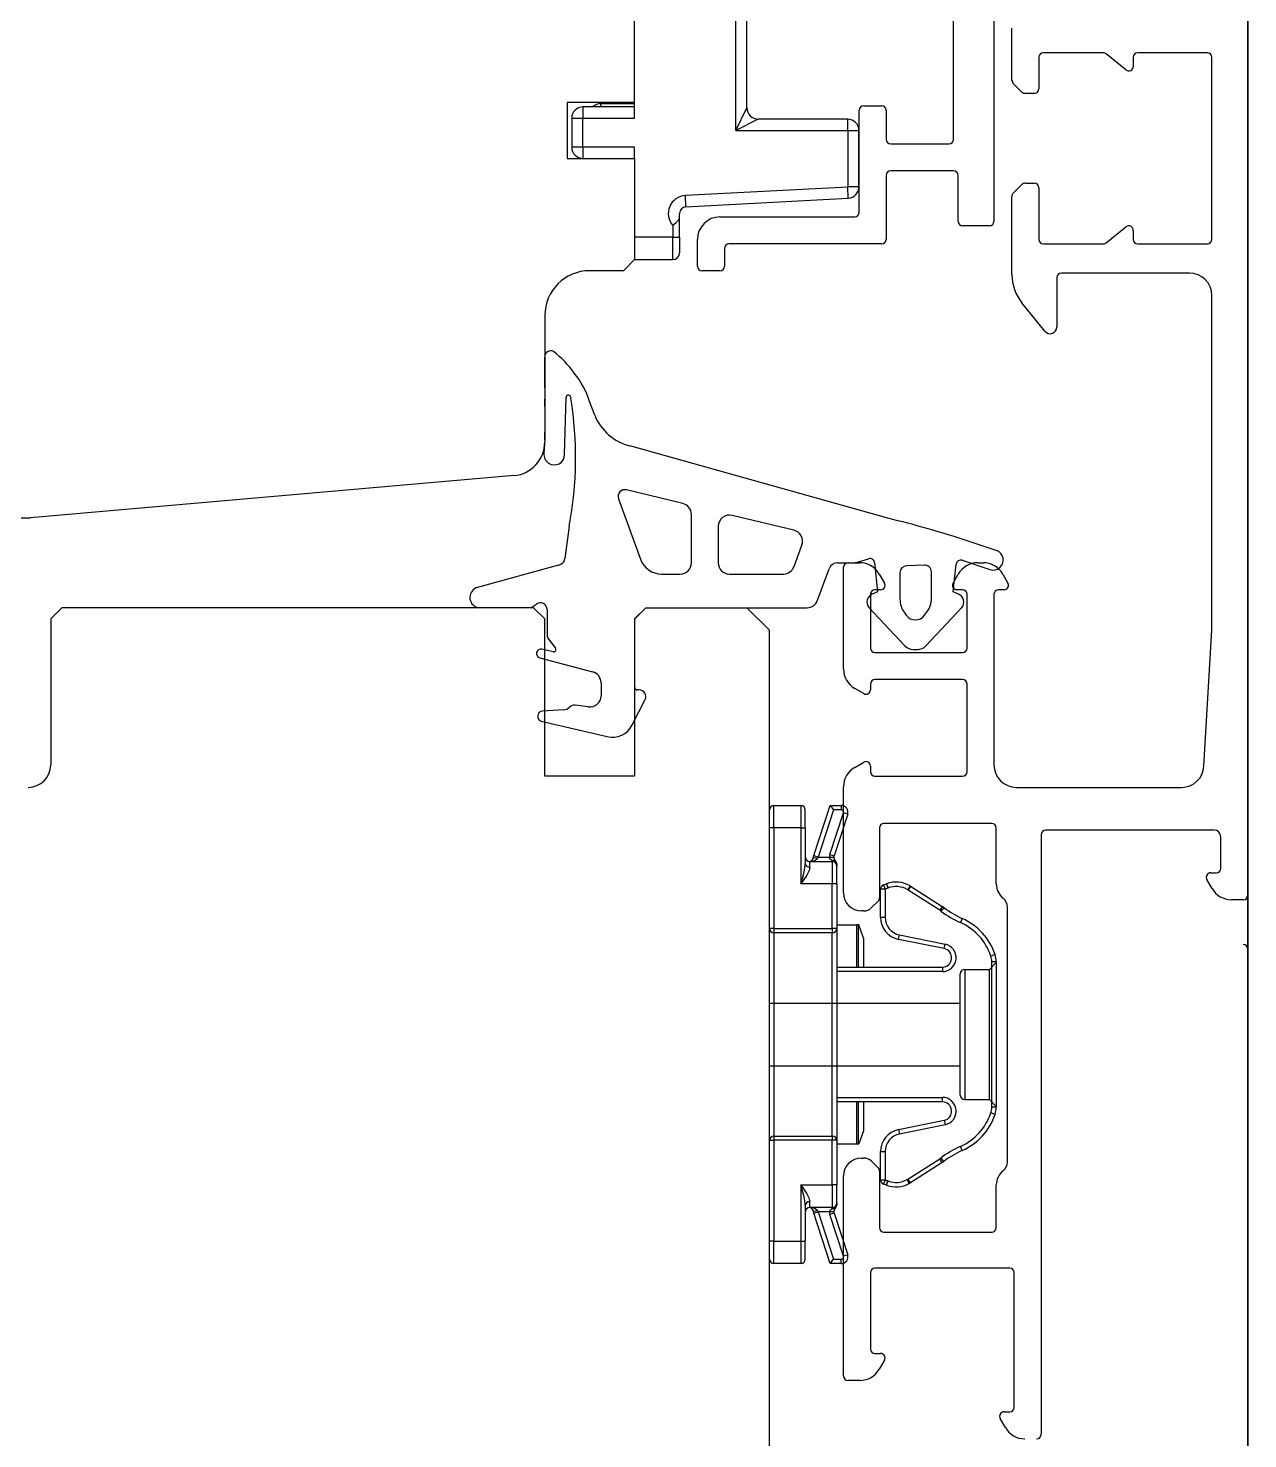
# Model space of a CAD drawing. Header units: centimetres. Extents: x 0.3 to 84.3, y 0.3 to 59.7.
# Drawn here: x 62.6114 to 62.72, y 11.9926 to 12.1182 of the extents above; entities that cross this region are included whole.
import ezdxf

# ---------------------------------------------------------------- set-up
doc = ezdxf.new("R2010")
doc.units = ezdxf.units.CM
for name, pattern in [('AUSGEZOGEN', [0]), ('PHANTOM', [63.50000000000001, 31.75, -6.35, 6.35, -6.35, 6.35, -6.35]), ('VERDECKT', [9.524999999999999, 6.35, -3.175])]:
    doc.linetypes.add(name, pattern=pattern)
for name, color, linetype, lineweight in [('Bodenplatte', 7, 'AUSGEZOGEN', 35), ('Decke', 7, 'AUSGEZOGEN', 35), ('Fenster', 7, 'AUSGEZOGEN', 35)]:
    doc.layers.add(name, color=color, linetype=linetype, lineweight=lineweight)

msp = doc.modelspace()

# ---------------------------------------------------------------- linework, layer by layer
at = {"layer": 'Bodenplatte', "color": 92, "linetype": 'VERDECKT', "lineweight": 35, "true_color": 0x00c600}
msp.add_line((62.71999860480428, 15.81799974524974), (62.71999860480428, 11.04399985195696), dxfattribs=at)
at = {"layer": 'Decke', "color": 96, "linetype": 'PHANTOM', "lineweight": 35, "true_color": 0x006e00}
msp.add_line((62.71999860480428, 15.81799974524974), (62.71999860480428, 11.56399984033406), dxfattribs=at)
at = {"layer": 'Fenster', "color": 7, "linetype": 'AUSGEZOGEN', "lineweight": 25}
for p, q in [((62.71999818231099, 12.11719199943059), (62.71999860480428, 15.57839975060479)), ((62.697398605443, 12.15822411956329), (62.697398605443, 12.10099898308459)), ((62.69379860552709, 12.10829898291395), (62.69379860552709, 12.13919898219188)), ((62.66539860619078, 12.11019898263799), (62.66539860619078, 12.12459898230145)), ((62.67439860598047, 12.10909898266378), (62.67439860598047, 12.12459898230145)), ((62.67539860595714, 12.11109898261694), (62.67539860595714, 12.12459898230145)), ((62.69899860529503, 12.11356466820585), (62.69899860529503, 12.11819898267254)), ((62.71999860480428, 12.11819898267254), (62.71999860480428, 12.04099898447676)), ((62.70139860523896, 12.11559898273332), (62.70139860523896, 12.11279898279877)), ((62.70713947479643, 12.11599898272398), (62.70179860522958, 12.11599898272398)), ((62.70914687690146, 12.11448812437466), (62.70739120294692, 12.11590984111067)), ((62.70979860504267, 12.11559898273332), (62.70979860504267, 12.11479898275202)), ((62.71639860488839, 12.11599898272398), (62.71019860503328, 12.11599898272398)), ((62.71679860487906, 12.09939898311191), (62.71679860487906, 12.11559898273332)), ((62.69988144798681, 12.11251614009298), (62.69911576257986, 12.11328182550001)), ((62.70099860524829, 12.1123989828081), (62.70016429069282, 12.1123989828081)), ((62.66539860619078, 12.11159898282681), (62.659398606331, 12.11159898282681)), ((62.659398606331, 12.11159898282681), (62.659398606331, 12.10659898294216)), ((62.66539860619078, 12.11119898261464), (62.66079860629834, 12.11119898261464)), ((62.66079860629834, 12.11119898261464), (62.66079860629834, 12.11019898263799)), ((62.66239860626092, 12.11119898261464), (62.66239860626092, 12.11149898260765)), ((62.66239860626092, 12.11149898260765), (62.66539860619086, 12.11149898260765)), ((62.67439860598047, 12.10909898266378), (62.67539860595714, 12.11109898261694)), ((62.68539860572344, 12.10179898306588), (62.68539860572344, 12.11089898285327)), ((62.68579860571403, 12.1112989828439), (62.6873986056767, 12.1112989828439)), ((62.68779860566733, 12.11089898285327), (62.68779860566733, 12.10829898291395)), ((62.65979860632167, 12.11019898263799), (62.65979860632167, 12.1075989826988)), ((62.65979860632167, 12.11019898263799), (62.66079860629834, 12.11019898263799)), ((62.66079860629834, 12.11019898263799), (62.66539860619078, 12.11019898263799)), ((62.66079860629834, 12.1075989826988), (62.66079860629834, 12.11019898263799)), ((62.67639860593371, 12.11009898264038), (62.67439860598047, 12.10909898266378)), ((62.67439860598047, 12.10909898266378), (62.68437242909059, 12.10909898266378)), ((62.68437242909059, 12.11009898264038), (62.67639860593371, 12.11009898264038)), ((62.68437242909059, 12.10909898266378), (62.68437242909059, 12.11009898264038)), ((62.68437242909059, 12.10909898266378), (62.68537242906719, 12.10909898266378)), ((62.68437242909059, 12.10909898266378), (62.68437242909059, 12.10406891045973)), ((62.68537242906719, 12.10406891045973), (62.68537242906719, 12.10909898266378)), ((62.68819860565799, 12.10789898292333), (62.69339860553647, 12.10789898292333)), ((62.659398606331, 12.10659898294216), (62.66539860619078, 12.1065989827222)), ((62.66079860629834, 12.1075989826988), (62.65979860632167, 12.1075989826988)), ((62.66539860619078, 12.1075989826988), (62.66079860629834, 12.1075989826988)), ((62.66079860629834, 12.1075989826988), (62.66079860629834, 12.1065989827222)), ((62.66539860619078, 12.1065989827222), (62.66539860619078, 12.1075989826988)), ((62.66539860619078, 12.1065989827222), (62.66539860619078, 12.09760596395232)), ((62.69379860552709, 12.10549898297941), (62.68819860565799, 12.10549898297941)), ((62.68779860566733, 12.10509898298879), (62.68779860566733, 12.09939898312196)), ((62.69419860551782, 12.10099898308459), (62.69419860551772, 12.10509898298879)), ((62.69911576257986, 12.10351614030315), (62.69988144798681, 12.10428182571023)), ((62.70016429069282, 12.10439898299505), (62.70099860524829, 12.10439898299505)), ((62.68437304860024, 12.10405708951076), (62.66991486855527, 12.10329936840222)), ((62.66996720451031, 12.10230073889075), (62.66991486855527, 12.10329936840222)), ((62.66996720451031, 12.10230073889075), (62.6844247650456, 12.10307028094831)), ((62.68537242906719, 12.10406891045973), (62.68437242909059, 12.10406891045973)), ((62.6844247650456, 12.10307028094831), (62.68437242909059, 12.10406891045973)), ((62.69899860529503, 12.09626069837023), (62.69899860529503, 12.10323329759735)), ((62.70139860523896, 12.10399898300443), (62.70139860523896, 12.09939898311191)), ((62.66939860609735, 12.10137422106991), (62.66939860609735, 12.10170156118389)), ((62.66879860611138, 12.10064326068419), (62.66879860611138, 12.09959898288576)), ((62.66880523200645, 12.1006486801753), (62.66907083465046, 12.10087204370066)), ((62.66907083465046, 12.10087204370066), (62.6692931487347, 12.10110000438972)), ((62.6692931487347, 12.10110000438972), (62.66937394498567, 12.10123690443393)), ((62.66937394498567, 12.10123690443393), (62.66939860609735, 12.10137422106991)), ((62.66939860609735, 12.09959898288576), (62.66939860609735, 12.10137422106991)), ((62.67299860601319, 12.10139898307525), (62.68499860573274, 12.10139898307525)), ((62.69699860545231, 12.10059898309392), (62.69459860550841, 12.10059898309392)), ((62.70739120294692, 12.09908812473459), (62.70914687690146, 12.10050984147056)), ((62.66879860611138, 12.09959898288576), (62.66539860619078, 12.09959898288576)), ((62.66879860611138, 12.09959898288576), (62.66939860609735, 12.09959898288576)), ((62.66879860611138, 12.09759898293246), (62.66879860611138, 12.09959898288576)), ((62.66939860609735, 12.09959898288576), (62.66939860609735, 12.09819898291844)), ((62.67099860605992, 12.09699898317809), (62.67099860605992, 12.09939898312196)), ((62.70979860504267, 12.10019898309324), (62.70979860504267, 12.09939898311191)), ((62.67339860600386, 12.09859898314072), (62.67339860600386, 12.09699898317809)), ((62.6873986056767, 12.09899898313133), (62.67379860599448, 12.09899898313133)), ((62.70179860522958, 12.09899898312124), (62.70713947479643, 12.09899898312124)), ((62.71019860503328, 12.09899898312124), (62.71639860488839, 12.09899898312124)), ((62.66439860621418, 12.09660596397566), (62.66139860628425, 12.09660596397566)), ((62.66539860619078, 12.09760596395232), (62.66439860621418, 12.09660596397566)), ((62.66539860619078, 12.09759898293246), (62.66879860611138, 12.09759898293246)), ((62.67299860601319, 12.09659898318738), (62.67139860605063, 12.09659898318738)), ((62.70299860520155, 12.09599898319139), (62.70299860520155, 12.09159898329422)), ((62.7147986049258, 12.09639898318201), (62.70339860519222, 12.09639898318201)), ((62.71679860487906, 12.06459898392523), (62.71679860487906, 12.09439898322876)), ((62.70193231764964, 12.09122139106839), (62.69989002142837, 12.09374341686485)), ((62.65739860637774, 12.09260596406916), (62.65739860637774, 12.08135495784514)), ((62.65916495576961, 12.08023335682165), (62.65929597370803, 12.08535647750255)), ((62.65968239905101, 12.0853905092059), (62.65972046201488, 12.08525551064468)), ((62.66184027249267, 12.08374450095494), (62.6613755940106, 12.08496670601944)), ((62.65739860633156, 12.0815751444306), (62.65732788551387, 12.08033279666247)), ((62.68793592234471, 12.07456912453022), (62.6649858736351, 12.08101142740321)), ((62.65466007366999, 12.0783663738207), (62.61159860744814, 12.07459898369148)), ((62.66968228775568, 12.07588538057258), (62.66467501248462, 12.07709299609838)), ((62.66397022311233, 12.07630534338382), (62.66592210748952, 12.0709177428354)), ((62.58759860800896, 12.07459898369148), (62.61159860744814, 12.07459898369148)), ((62.67044783747445, 12.07059901386002), (62.67044783747445, 12.07491325247929)), ((62.67958838781416, 12.07349630476129), (62.67408228765284, 12.07482422297658)), ((62.659569979828, 12.07386756366327), (62.65916878342883, 12.07096825590452)), ((62.67284783741832, 12.07385209488325), (62.67284783741832, 12.07059901386002)), ((62.67959292819686, 12.07025699372476), (62.68029363015508, 12.07218215653266)), ((62.69760590639814, 12.07169571933869), (62.69508468227322, 12.07252920596689)), ((62.65860650387706, 12.07038151849388), (62.65128440167793, 12.06836172004601)), ((62.68347025956306, 12.07059941762132), (62.68474620257626, 12.07059941761513)), ((62.68399860564563, 12.06114650486725), (62.68399860564563, 12.07019898379436)), ((62.68439860563625, 12.07059898378493), (62.68545108475026, 12.07059898378493)), ((62.68532055566845, 12.07068366227363), (62.68623380771261, 12.07095745983443)), ((62.68674509798208, 12.07062770774819), (62.68703605147601, 12.06802244341703)), ((62.69117846306617, 12.07039091953362), (62.68962309623389, 12.07032717232269)), ((62.69376550787137, 12.06802244341703), (62.69404049474837, 12.07048510477857)), ((62.6945648000162, 12.07082009392279), (62.69703995448255, 12.06999297764742)), ((62.69594612622779, 12.07059898378493), (62.69645108449314, 12.07059898378493)), ((62.66780250488136, 12.06959899574399), (62.66944783749778, 12.06959901388341)), ((62.67384783739497, 12.06959901388341), (62.67865323559811, 12.06959901388341)), ((62.68169353981602, 12.06725696371973), (62.68271850548398, 12.07007303374826)), ((62.68718313551736, 12.06959898380833), (62.68764501572196, 12.06879898382699)), ((62.68902309624472, 12.06972717233989), (62.68902308575942, 12.06735836283929)), ((62.69182755249081, 12.06742412242252), (62.69182756295983, 12.06979293192308)), ((62.69375219525617, 12.06879898382699), (62.69421407546064, 12.06959898380833)), ((62.69818313526027, 12.06959898380833), (62.69864501546489, 12.06879898382699)), ((62.68639860558948, 12.06779898385039), (62.68639860558948, 12.0629989839626)), ((62.68703605147601, 12.06802244341703), (62.68655466715279, 12.06781319399006)), ((62.68729860556845, 12.06819898384101), (62.68679860558016, 12.06819898384101)), ((62.69424689219301, 12.06781319398638), (62.69376550787137, 12.06802244341703)), ((62.69459860539789, 12.06819898384101), (62.69409860540955, 12.06819898384101)), ((62.69499860538852, 12.0629989839626), (62.69499860538852, 12.06779898385039)), ((62.69739860533245, 12.06779898385039), (62.69739860533245, 12.05259898420564)), ((62.69829860531144, 12.06819898384101), (62.69779860532307, 12.06819898384101)), ((62.6143986073827, 12.06659898387843), (62.61339860740605, 12.06559898390183)), ((62.65639860640112, 12.06659898387843), (62.6143986073827, 12.06659898387843)), ((62.65615925282387, 12.06659898387843), (62.65667532915419, 12.0669384015555)), ((62.65739860637774, 12.06559898390183), (62.65639860640112, 12.06659898387843)), ((62.65760502701662, 12.06643710394583), (62.65760502701662, 12.0641673993267)), ((62.66639860616741, 12.06659898387843), (62.66539860619078, 12.06559898390183)), ((62.66540502683428, 12.06559941104588), (62.66640459966689, 12.06659898387843)), ((62.66640459966689, 12.06659898387843), (62.68075384721718, 12.06659898387843)), ((62.6773986059104, 12.06459898392523), (62.67539860595714, 12.06659898387843)), ((62.68625321134862, 12.0666279958627), (62.68947090349515, 12.06319237896491)), ((62.69133065580846, 12.06319237896165), (62.69454834798809, 12.06662799585679)), ((62.61339860740605, 12.06559898390183), (62.61339860740605, 12.05259898420564)), ((62.65739860637774, 12.05159898422894), (62.65739860637774, 12.06559898390183)), ((62.66539860619078, 12.06559898390183), (62.66539860619078, 12.05159898422894)), ((62.66540502683428, 12.05948505115857), (62.66540502683428, 12.06559941104588)), ((62.68939527367272, 12.06619636980986), (62.6895879422477, 12.06592646434629)), ((62.6912157543384, 12.06592646434201), (62.69145536457128, 12.06626212939505)), ((62.6773986059104, 11.90259898748709), (62.6773986059104, 12.06459898392523)), ((62.71609860489539, 12.0524836208474), (62.71679860487906, 12.06459898392523)), ((62.65814390067686, 12.06267519733351), (62.65714951577888, 12.06290486535136)), ((62.65772810259466, 12.06380333464513), (62.65834788358285, 12.06299142210383)), ((62.69020077965794, 12.06287595834738), (62.69060077965025, 12.06287595834738)), ((62.65695759422896, 12.06212832423644), (62.66165979028588, 12.06088949999662)), ((62.68679860558016, 12.06259898397193), (62.69459860539789, 12.06259898397193)), ((62.69459860539789, 12.06019898402797), (62.68679860558016, 12.06019898402797)), ((62.6624050269044, 12.05992249659194), (62.6624050269044, 12.05876058862432)), ((62.66580502682496, 12.05928505116326), (62.66560502682966, 12.05928505116326)), ((62.68579860560351, 12.05895257389562), (62.68499860562222, 12.05941445410017)), ((62.68639860558948, 12.05979898403735), (62.68639860558948, 12.05929898404907)), ((62.69499860538852, 12.0519989842197), (62.69499860538852, 12.05979898403735)), ((62.66127505346273, 12.05776907117534), (62.66010909295323, 12.05792191157948)), ((62.66518569771939, 12.05615617451249), (62.66633922807646, 12.05841186807739)), ((62.65680376954016, 12.05708442033702), (62.65678049173397, 12.0569857543097)), ((62.65707795521364, 12.05650459377171), (62.6629457842354, 12.05512022480129)), ((62.65907686812954, 12.05750611222257), (62.65716916762017, 12.0573918563136)), ((62.68499860562222, 12.05238351415683), (62.68579860560351, 12.05284539436148)), ((62.66539860619078, 12.05159898422894), (62.65739860637774, 12.05159898422894)), ((62.68639860558948, 12.05249898420794), (62.68639860558948, 12.0519989842197)), ((62.68679860558016, 12.05159898422894), (62.69459860539789, 12.05159898422894)), ((62.68399860564563, 12.04119898447203), (62.68399860564563, 12.0506514633898)), ((62.69939860528571, 12.05059898425234), (62.71410193489046, 12.05059898425234)), ((62.67779860590102, 12.04699894515876), (62.67779860590102, 12.04899894511196)), ((62.67779860590102, 12.04899894511196), (62.68019860584494, 12.04899894511196)), ((62.68019860584494, 12.04899894511196), (62.68019860584494, 12.04699894515876)), ((62.6813689215491, 12.04452265247992), (62.68282466430375, 12.04899894511196)), ((62.68282466430375, 12.04899894511196), (62.6837986057608, 12.04899894511196)), ((62.68282466430375, 12.04899894511196), (62.68311520061388, 12.04859894512133)), ((62.6837986057608, 12.04899894511196), (62.6837986057608, 12.04859894512133)), ((62.68059860583554, 12.04699894515876), (62.68059860583554, 12.04859894512133)), ((62.68311520061388, 12.04859894512133), (62.6817493114888, 12.04439894521943)), ((62.68278003306456, 12.04462022752355), (62.68398880073065, 12.04833709149571)), ((62.6837986057608, 12.04859894512133), (62.68311520061388, 12.04859894512133)), ((62.68436919067035, 12.04821338423522), (62.68316042300424, 12.04449652026301)), ((62.68436919067035, 12.04821338423522), (62.68398880073065, 12.04833709149571)), ((62.67779860590102, 12.04699894515876), (62.67739860591033, 12.04699894515876)), ((62.67779860590102, 12.04699894515876), (62.67779860590102, 12.03802233490046)), ((62.68019860584494, 12.04699894515876), (62.67779860590102, 12.04699894515876)), ((62.68019860584494, 12.04699894515876), (62.68019860584494, 12.04199894527556)), ((62.68019860584494, 12.04699894515876), (62.68059860583554, 12.04699894515876)), ((62.68059860583554, 12.04699894515876), (62.68059860583554, 12.04378779961576)), ((62.68719860557077, 12.04699898433651), (62.68719860557077, 12.04076466990723)), ((62.69719860533715, 12.04739898432717), (62.68759860556145, 12.04739898432717)), ((62.69759860532775, 12.04199898445336), (62.69759860532775, 12.04699898433651)), ((62.70159860523426, 12.04639898435053), (62.70159860523426, 11.99299898559853)), ((62.71699860487436, 12.0467989843412), (62.70199860522493, 12.0467989843412)), ((62.71759860486033, 12.04339898442067), (62.71759860486033, 12.04619898435521)), ((62.68056425611297, 12.04343313399436), (62.68059860583554, 12.04378779961576)), ((62.68099860582623, 12.0434896572257), (62.68099860582623, 12.04399894522881)), ((62.68099860582623, 12.04399894522881), (62.68299860577951, 12.04399894522881)), ((62.68128845945117, 12.04427523795894), (62.6813689215491, 12.04452265247992)), ((62.6813689215491, 12.04452265247992), (62.6817493114888, 12.04439894521943)), ((62.6817493114888, 12.04439894521943), (62.68166884939084, 12.04427523795894)), ((62.6817493114888, 12.04439894521943), (62.68274123988457, 12.04439894521943)), ((62.68274123988457, 12.04439894521943), (62.68314102641425, 12.04438587911105)), ((62.68274496967891, 12.04434515605995), (62.68274123988457, 12.04439894521943)), ((62.68277935008879, 12.0442632268685), (62.68274496967891, 12.04434515605995)), ((62.68285257506285, 12.04418196210027), (62.68277935008879, 12.0442632268685)), ((62.68278003306456, 12.04462022752355), (62.68316042300424, 12.04449652026301)), ((62.68293656639928, 12.04412373121223), (62.68285257506285, 12.04418196210027)), ((62.68299860577951, 12.04409176545914), (62.68293656639928, 12.04412373121223)), ((62.68299860577951, 12.04399894522881), (62.68299860577951, 12.04409176545914)), ((62.68299860577951, 12.04399894522881), (62.68299860577951, 12.04199894527556)), ((62.68310656261889, 12.04410167865058), (62.68300064295345, 12.04409213937725)), ((62.683193515803, 12.04409332417486), (62.68310656261889, 12.04410167865058)), ((62.68314102641425, 12.04438587911105), (62.68314289131141, 12.04433208995156)), ((62.68314289131141, 12.04433208995156), (62.68316008151638, 12.04425016076007)), ((62.68316008151638, 12.04425016076007), (62.68319669400343, 12.04416889599179)), ((62.68328974288179, 12.04405888331126), (62.683193515803, 12.04409332417486)), ((62.68319669400343, 12.04416889599179), (62.68323868967161, 12.0441106651038)), ((62.68323868967161, 12.0441106651038), (62.68326970936156, 12.04407869935085)), ((62.68326970936172, 12.04407869935067), (62.68328974288179, 12.04405888331126)), ((62.68335832567477, 12.0439595187987), (62.68328974288179, 12.04405888331126)), ((62.68339359820007, 12.04384768070795), (62.68335832567477, 12.0439595187987)), ((62.68339859516036, 12.0437874990661), (62.68339359820007, 12.04384768070795)), ((62.68339860577015, 12.04378458569881), (62.68339860577015, 12.04359894523814)), ((62.68033413294538, 12.04247317011459), (62.68045843181943, 12.04293897425896)), ((62.68045843181943, 12.04293897425896), (62.68056425611297, 12.04343313399436)), ((62.68071825779391, 12.04278230276173), (62.68046966004582, 12.04239413264141)), ((62.68092990638098, 12.04319410254125), (62.68071825779391, 12.04278230276173)), ((62.68099860582623, 12.0434896572257), (62.68092990638098, 12.04319410254125)), ((62.68339860577015, 12.04199894527556), (62.68339860577015, 12.04359894523814)), ((62.71669860488136, 12.04299898443001), (62.71719860486974, 12.04299898443001)), ((62.68019860584494, 12.04199894527556), (62.68033413294538, 12.04247317011459)), ((62.68046966004582, 12.04239413264141), (62.68019860584494, 12.04199894527556)), ((62.68299860577951, 12.04199894527556), (62.68019860584494, 12.04199894527556)), ((62.68339860577015, 12.04199894527556), (62.68299860577951, 12.04199894527556)), ((62.68299860577951, 12.03802233490046), (62.68299860577951, 12.04199894527556)), ((62.68339860577015, 12.04199894527556), (62.68339860577015, 12.03802233490046)), ((62.68729861152399, 12.03903094824991), (62.68729861152399, 12.04154172244308)), ((62.68769861151459, 12.04154172244308), (62.68729861152399, 12.04154172244308)), ((62.68755911120248, 12.04191660863307), (62.68781930715253, 12.04201343112805)), ((62.68755911120248, 12.04191660863307), (62.68769861151459, 12.04154172244308)), ((62.68795880746467, 12.04163854493805), (62.68769861151459, 12.04154172244308)), ((62.68769861151459, 12.04154172244308), (62.68769861151459, 12.03903094824991)), ((62.68781930715253, 12.04201343112805), (62.68795880746467, 12.04163854493805)), ((62.68782944463727, 12.04201723469801), (62.68797097244635, 12.04164310922206)), ((62.68992315258504, 12.04182458252135), (62.68971572906955, 12.04148256574149)), ((62.68996063419884, 12.04180128147419), (62.68974571436052, 12.0414639249037)), ((62.69257121950073, 12.03966387960714), (62.68974571436052, 12.0414639249037)), ((62.68996063419884, 12.04180128147419), (62.69278613933901, 12.04000123617757)), ((62.71681407493249, 12.04159898446274), (62.71635219472801, 12.04239898444403)), ((62.68708144828603, 12.0404818272013), (62.68649149880614, 12.03989187772145)), ((62.71959860481361, 12.04059898448604), (62.71854612569965, 12.04059898448604)), ((62.68578439204145, 12.0395989845094), (62.68559860560819, 12.0395989845094)), ((62.68729861152399, 12.03903094824991), (62.68769861151459, 12.03903094824991)), ((62.69278613933901, 12.04000123617757), (62.69257121950073, 12.03966387960714)), ((62.69292059116309, 12.03990762483359), (62.69267878095998, 12.03958899053196)), ((62.69457530116114, 12.03892815742543), (62.69441228667216, 12.03856288181864)), ((62.6985986053044, 12.01724837518496), (62.6985986053044, 12.03994959434804)), ((62.67779860590102, 12.03802233490046), (62.67739860591033, 12.03802233490046)), ((62.67779860590102, 12.03802233490046), (62.67779860590102, 12.03765989740155)), ((62.67779860590102, 12.03802233490046), (62.68299860577951, 12.03802233490046)), ((62.68299860577951, 12.03765989740155), (62.67779860590102, 12.03765989740155)), ((62.67779860590102, 12.03765989740155), (62.67779860590102, 12.0195380224568)), ((62.68339860577015, 12.03802233490046), (62.68299860577951, 12.03802233490046)), ((62.68299860577951, 12.03802233490046), (62.68299860577951, 12.03765989740155)), ((62.68299860577951, 12.0195380224568), (62.68299860577951, 12.03765989740155)), ((62.68339860577015, 12.03834894536085), (62.68514900589366, 12.03834894536085)), ((62.68339860577015, 12.03802233490046), (62.68339860577015, 12.01917558495789)), ((62.68514900589366, 12.03834894536085), (62.68514900589366, 12.03459894544845)), ((62.68523861731875, 12.03834894536085), (62.68518566379128, 12.03834894536085)), ((62.68529192003172, 12.03834894536085), (62.68523861731875, 12.03834894536085)), ((62.68531973369623, 12.03834894536085), (62.68529192003172, 12.03834894536085)), ((62.68533694441339, 12.03459894544845), (62.68533694441339, 12.03834894536085)), ((62.68536184144314, 12.03834894536085), (62.68533694441339, 12.03834894536085)), ((62.68578654423849, 12.03718208402061), (62.68536184144314, 12.03834894536085)), ((62.68578654423849, 12.03718208402061), (62.68578654423849, 12.03459894544845)), ((62.68579860571403, 12.03459894544845), (62.68579860571403, 12.03711367999363)), ((62.68889987561771, 12.03707109888646), (62.68897962278962, 12.03746306875915)), ((62.69296427275836, 12.03624418794244), (62.68889987561771, 12.03707109888646)), ((62.68897962278962, 12.03746306875915), (62.69304401993027, 12.03663615781516)), ((62.69296427275836, 12.03624418794244), (62.69304401993027, 12.03663615781516)), ((62.69699860545231, 12.03439899279138), (62.69759860543829, 12.0349989927774)), ((62.69749507602896, 12.03571180722965), (62.69711578192014, 12.0355847797855)), ((62.69759860543829, 12.03507667000895), (62.69719860544764, 12.03507667000895)), ((62.69719860544764, 12.02212129952409), (62.69719860544764, 12.03507667000895)), ((62.69759860543829, 12.03507667000895), (62.69759860543829, 12.02212129952409)), ((62.68339860577015, 12.03459894544845), (62.69279860555048, 12.03459894544845)), ((62.69279860555048, 12.03419894545782), (62.68339860577015, 12.03419894545782)), ((62.69279860555048, 12.03459894544845), (62.69279860555048, 12.03419894545782)), ((62.69439860551307, 12.02319899305322), (62.69439860551307, 12.0339989928008)), ((62.69479860550373, 12.03439899279138), (62.69479860550373, 12.0227989930625)), ((62.69479860550373, 12.03439899279138), (62.69699860545231, 12.03439899279138)), ((62.69699860545231, 12.0227989930625), (62.69699860545231, 12.03439899279138)), ((62.6773986059104, 12.03139899286153), (62.69439860551307, 12.03139899286153)), ((62.6773986059104, 12.0257989929924), (62.69439860551307, 12.0257989929924)), ((62.68339860577015, 12.02299897440053), (62.69279860555048, 12.02299897440053)), ((62.69279860555048, 12.02259897440991), (62.68339860577015, 12.02259897440991)), ((62.68514900589366, 12.02259897440991), (62.68514900589366, 12.01884894581654)), ((62.68533694441339, 12.01884894581654), (62.68533694441339, 12.02259897440991)), ((62.68578654423849, 12.02259897440991), (62.68578654423849, 12.02001580715678)), ((62.68579860571403, 12.02008421118386), (62.68579860571403, 12.02259897440991)), ((62.69279860555048, 12.02259897440991), (62.69279860555048, 12.02299897440053)), ((62.69479860550373, 12.0227989930625), (62.69699860545231, 12.0227989930625)), ((62.69699860545231, 12.0227989930625), (62.69759860543829, 12.02219899307652)), ((62.69749508753422, 12.02148619665837), (62.6971157911244, 12.02161321723143)), ((62.69759860543829, 12.02212129952409), (62.69719860544764, 12.02212129952409)), ((62.68578654423849, 12.02001580715678), (62.68536184144314, 12.01884894581654)), ((62.68889987561771, 12.02012876502691), (62.69296408093216, 12.02095563694343)), ((62.68889987561771, 12.02012876502691), (62.68897962278962, 12.01973679515423)), ((62.69304382810407, 12.02056366707079), (62.68897962278962, 12.01973679515423)), ((62.69296408093216, 12.02095563694343), (62.69304382810407, 12.02056366707079)), ((62.67739860591033, 12.01917558495789), (62.67779860590102, 12.01917558495789)), ((62.67779860590102, 12.0195380224568), (62.67779860590102, 12.01917558495789)), ((62.67779860590102, 12.0195380224568), (62.68299860577951, 12.0195380224568)), ((62.68299860577951, 12.01917558495789), (62.67779860590102, 12.01917558495789)), ((62.67779860590102, 12.01917558495789), (62.67779860590102, 12.01019894601873)), ((62.68299860577951, 12.0195380224568), (62.68299860577951, 12.01917558495789)), ((62.68339860577015, 12.01917558495789), (62.68299860577951, 12.01917558495789)), ((62.68299860577951, 12.01519894590184), (62.68299860577951, 12.01917558495789)), ((62.68339860577015, 12.01917558495789), (62.68339860577015, 12.01519894590184)), ((62.68339860577015, 12.01884894581654), (62.68514900589366, 12.01884894581654)), ((62.68518566379128, 12.01884894581654), (62.68523861731875, 12.01884894581654)), ((62.68523861731875, 12.01884894581654), (62.68529192003172, 12.01884894581654)), ((62.68529192003172, 12.01884894581654), (62.68531973369623, 12.01884894581654)), ((62.68533694441339, 12.01884894581654), (62.68536184144314, 12.01884894581654)), ((62.68559860560819, 12.0175989850236), (62.68578439204145, 12.0175989850236)), ((62.68729861152399, 12.01565618109721), (62.68729861152399, 12.0181689156635)), ((62.68729861152399, 12.0181689156635), (62.68769861151459, 12.0181689156635)), ((62.68769861151459, 12.0181689156635), (62.68769861151459, 12.01565618109721)), ((62.68973446134083, 12.01572744699006), (62.69257633739433, 12.01753792170858)), ((62.69279125723265, 12.01720056513814), (62.69257633739433, 12.01753792170858)), ((62.6929247248464, 12.01729343004804), (62.69268311148533, 12.0176122136365)), ((62.6945752892556, 12.01826975711979), (62.69441227419978, 12.01863503247355)), ((62.68649149880614, 12.01730609181159), (62.68708144828597, 12.01671614233183)), ((62.68719860557077, 12.01643329962576), (62.68719860557077, 12.01139898516845)), ((62.69279125723265, 12.01720056513814), (62.68994938117918, 12.01539009041958)), ((62.68019860584494, 12.01519894590184), (62.68299860577951, 12.01519894590184)), ((62.68019860584494, 12.01519894590184), (62.68019860584494, 12.01019894601873)), ((62.68019860584494, 12.01519894590184), (62.68049184256384, 12.014770638631)), ((62.68034522420434, 12.01468497717683), (62.68019860584494, 12.01519894590184)), ((62.68339860577015, 12.01519894590184), (62.68299860577951, 12.01519894590184)), ((62.68299860577951, 12.01519894590184), (62.68299860577951, 12.01319894594863)), ((62.68339860577015, 12.01359894593925), (62.68339860577015, 12.01519894590184)), ((62.68399860564563, 11.99819898547699), (62.68399860564563, 12.01599898506097)), ((62.68729861152399, 12.01565618109721), (62.68769861151459, 12.01565618109721)), ((62.68769861151459, 12.01565618109721), (62.68755916647273, 12.01528127434504)), ((62.68781918943208, 12.01518455986275), (62.68755916647273, 12.01528127434504)), ((62.68769861151459, 12.01565618109721), (62.68795863447392, 12.01555946661497)), ((62.68781918943208, 12.01518455986275), (62.68795863447392, 12.01555946661497)), ((62.68782953116319, 12.01518068075675), (62.68797104455133, 12.01555481168775)), ((62.68985563446692, 12.01533390791733), (62.68965946397105, 12.01568250098822)), ((62.68994938117918, 12.01539009041958), (62.68973446134083, 12.01572744699006)), ((62.69759860532775, 12.01139898516845), (62.69759860532775, 12.01519898507968)), ((62.68045851486459, 12.01425858355833), (62.68034522420434, 12.01468497717683)), ((62.68055612519507, 12.01381215114939), (62.68045851486459, 12.01425858355833)), ((62.68049184256384, 12.014770638631), (62.6807184238843, 12.01441531061564)), ((62.68059860583554, 12.01341009156167), (62.68055612519507, 12.01381215114939)), ((62.6807184238843, 12.01441531061564), (62.68091364454516, 12.01404328360818)), ((62.68091364454516, 12.01404328360818), (62.68099860582623, 12.01370823395169)), ((62.68099860582623, 12.01319894594863), (62.68099860582623, 12.01370823395169)), ((62.68059860583554, 12.01341009156167), (62.68059860583554, 12.01019894601873)), ((62.68299860577951, 12.01319894594863), (62.68099860582623, 12.01319894594863)), ((62.6813689215491, 12.01267523869747), (62.68128845945117, 12.0129226532184)), ((62.6813689215491, 12.01267523869747), (62.6817493114888, 12.01279894595796)), ((62.68282466430375, 12.00819894606548), (62.6813689215491, 12.01267523869747)), ((62.68166884939084, 12.0129226532184), (62.6817493114888, 12.01279894595796)), ((62.68274123988457, 12.01279894595796), (62.6817493114888, 12.01279894595796)), ((62.6817493114888, 12.01279894595796), (62.68311520061388, 12.00859894605615)), ((62.68274123988457, 12.01279894595796), (62.68274496540222, 12.0128527142173)), ((62.68314102641425, 12.01281201206644), (62.68274123988457, 12.01279894595796)), ((62.68274496540222, 12.0128527142173), (62.68277931485617, 12.01293460961169)), ((62.68277931485617, 12.01293460961169), (62.68286041393178, 12.01302240286605)), ((62.68316042300424, 12.01270137091438), (62.68278003306456, 12.01257766365393)), ((62.68398880073065, 12.00886079968164), (62.68278003306456, 12.01257766365393)), ((62.68286041393178, 12.01302240286605), (62.68299860577951, 12.01310612571834)), ((62.68299860577951, 12.01310612571834), (62.68299860577951, 12.01319894594863)), ((62.68300064285584, 12.01310575181792), (62.68310656022092, 12.01309621251467)), ((62.68310656022092, 12.01309621251467), (62.6831935154176, 12.01310456692636)), ((62.68314288917308, 12.01286578032573), (62.68314102641425, 12.01281201206644)), ((62.68316006390005, 12.01294767572013), (62.68314288917308, 12.01286578032573)), ((62.68320061343789, 12.01303546897457), (62.68316006390005, 12.01294767572013)), ((62.68316042300424, 12.01270137091438), (62.68436919067035, 12.00898450694213)), ((62.6831935154176, 12.01310456692636), (62.68328974288179, 12.01313900786622)), ((62.68326970936172, 12.01311919182672), (62.68320061343789, 12.01303546897457)), ((62.68328974288179, 12.01313900786622), (62.68335430807886, 12.01323034136536)), ((62.68335430807886, 12.01323034136536), (62.6833870235082, 12.01331774575624)), ((62.6833870235082, 12.01331774575624), (62.68339859516036, 12.01341039211125)), ((62.68339860577015, 12.01359894593925), (62.68339860577015, 12.01341330547862)), ((62.67779860590102, 12.01019894601873), (62.67739860591033, 12.01019894601873)), ((62.67779860590102, 12.01019894601873), (62.68019860584494, 12.01019894601873)), ((62.67779860590102, 12.00819894606548), (62.67779860590102, 12.01019894601873)), ((62.68019860584494, 12.01019894601873), (62.68059860583554, 12.01019894601873)), ((62.68019860584494, 12.01019894601873), (62.68019860584494, 12.00819894606548)), ((62.68059860583554, 12.00859894605615), (62.68059860583554, 12.01019894601873)), ((62.68759860556145, 12.01099898517778), (62.69719860533715, 12.01099898517778)), ((62.68436919067035, 12.00898450694213), (62.68398880073065, 12.00886079968164)), ((62.68019860584494, 12.00819894606548), (62.67779860590102, 12.00819894606548)), ((62.68282466430375, 12.00819894606548), (62.68311520061388, 12.00859894605615)), ((62.6837986057608, 12.00819894606548), (62.68282466430375, 12.00819894606548)), ((62.68311520061388, 12.00859894605615), (62.6837986057608, 12.00859894605615)), ((62.6837986057608, 12.00819894606548), (62.6837986057608, 12.00859894605615)), ((62.68639860558948, 12.00739898526195), (62.68639860558948, 12.00059898542086)), ((62.69879860529973, 12.00779898525261), (62.68679860558016, 12.00779898525261)), ((62.69919860529041, 11.9953989855424), (62.69919860529041, 12.00739898526195)), ((62.68679860558016, 12.00019898543019), (62.68729860556845, 12.00019898543019)), ((62.68764501572188, 11.99959898544421), (62.68718313551736, 11.99879898546296)), ((62.68545108475026, 11.99779898548632), (62.68439860563625, 11.99779898548632)), ((62.69829860531144, 11.99499898555174), (62.69879860529973, 11.99499898555174)), ((62.69841407536254, 11.99359898558451), (62.69795219515785, 11.99439898556575))]:
    msp.add_line(p, q, dxfattribs=at)
for centre, radius, start, end in [((62.70179860522959, 12.11559898273344), 0.0003999999906519406, 90, 180), ((62.70713947479636, 12.11559898273344), 0.0003999999906519406, 51.00000000075523, 90), ((62.71019860503328, 12.11559898273344), 0.0003999999906519406, 90, 180), ((62.71639860488839, 12.11559898273344), 0.0003999999906519406, 0, 90), ((62.709398605052, 12.11479898275206), 0.000399999990646029, 231.0000000024972, 0), ((62.69939860528571, 12.11356466820597), 0.0003999999906519406, 180, 225.0000000008996), ((62.70016429069281, 12.11279898279899), 0.0003999999908406608, 224.9999999956819, 270), ((62.70099860524829, 12.11279898279881), 0.0003999999906519406, 270, 0), ((62.66079860629827, 12.11019898263807), 0.0009999999766298515, 90, 180), ((62.66239860626092, 12.11049898263108), 0.000999999976630079, 90, 135.5729959991966), ((62.67639860593373, 12.11109898261706), 0.0009999999766298515, 180, 270), ((62.68579860571405, 12.11089898285331), 0.0003999999906514859, 90, 180), ((62.68739860567669, 12.11089898285331), 0.0003999999906523954, 0, 90), ((62.68437242909059, 12.10909898266381), 0.0009999999766296243, 0, 90), ((62.68819860565798, 12.10829898291399), 0.0003999999906514859, 180, 270), ((62.69339860553647, 12.10829898291399), 0.000399999990652168, 270, 0), ((62.66079860629827, 12.10759898269884), 0.0009999999766296243, 180, 270), ((62.68819860565798, 12.10509898298882), 0.0003999999906519406, 90, 180), ((62.69379860552703, 12.10509898298882), 0.0003999999906537597, 0, 90), ((62.70016429069281, 12.10399898300424), 0.0003999999908406608, 90, 135.000000004498), ((62.70099860524829, 12.10399898300447), 0.0003999999906519406, 0, 90), ((62.66999860608329, 12.10170156118397), 0.001599999962607763, 93.00000000018571, 221.4096221091417), ((62.68437242909059, 12.10406891045977), 0.0009999999766298515, 272.999999999931, 0), ((62.69939860528571, 12.10323329759739), 0.0003999999906519406, 134.9999999992803, 180), ((62.66999860608329, 12.10170156118397), 0.000599999985977911, 93.00000000061031, 180), ((62.68499860573277, 12.10179898306591), 0.0003999999906514859, 270, 0), ((62.6729986060132, 12.09939898312199), 0.001999999953259703, 90, 180), ((62.69459860550845, 12.10099898308462), 0.0003999999906519406, 180, 270), ((62.69699860545231, 12.10099898308462), 0.000399999990652168, 270, 0), ((62.709398605052, 12.10019898309332), 0.000399999990646029, 0, 128.9999999975028), ((62.68739860567669, 12.09939898312199), 0.0003999999906517133, 270, 0), ((62.70179860522959, 12.09939898311199), 0.0003999999906519406, 180, 270), ((62.70713947479636, 12.09939898311199), 0.0003999999906519406, 270, 308.9999999992448), ((62.71019860503328, 12.09939898311199), 0.0003999999906519406, 180, 270), ((62.71639860488839, 12.09939898311199), 0.0003999999906519406, 270, 0), ((62.66879860611132, 12.09819898291853), 0.000599999985977911, 270, 0), ((62.67379860599449, 12.09859898314075), 0.0003999999906523954, 90, 180), ((62.66139860628427, 12.09260596406924), 0.003999999906519862, 90, 180), ((62.67139860605062, 12.09699898317812), 0.0003999999906519406, 180, 270), ((62.6729986060132, 12.09699898317817), 0.0003999999906519406, 270, 0), ((62.70299860520155, 12.09626069837036), 0.003999999906534413, 180, 219.0000000005838), ((62.70339860519223, 12.09599898319142), 0.0003999999906519406, 90, 180), ((62.7147986049258, 12.09439898322884), 0.001999999953259931, 0, 90), ((62.70239860521558, 12.09159898329425), 0.0005999999859781384, 219.0000000002994, 0), ((62.65792887994344, 12.08893946389602), 0.0005315652139402146, 61.76001020453349, 183.9949531732187), ((62.65246481413673, 12.08209319753677), 0.009282817933467833, 35.47987426417533, 51.9959983259478), ((62.59534048694435, 12.08874840928337), 0.06205831051851413, 359.3466193409886, 0.142201327261508), ((62.53965776558849, 12.08686293712658), 0.1177428877606517, 359.6621439464766, 0.5731463082029161), ((62.65445168768278, 12.08286526736819), 0.007235780762423427, 16.8832944793911, 39.63674749698428), ((62.65949218912157, 12.08533939762782), 0.0001969573828615242, 15.04073857618596, 175.0251397937301), ((62.6275331204526, 12.07998587168176), 0.03261585583191887, 349.1880068708024, 9.29784972345365), ((62.59974268141681, 12.08336671041806), 0.05768375322793945, 358.2201976429217, 1.779802357078226), ((62.6660973058328, 12.08546735255631), 0.004592444937000729, 202.0335286457626, 255.9946096803738), ((62.65439860644789, 12.08135495784521), 0.002999999929889555, 274.9999999998408, 0), ((62.65824404235928, 12.08023913990613), 0.0009209315682705303, 174.1630516312251, 359.6402028976683), ((62.66453434232992, 12.07650971924244), 0.0005999999859781384, 76.44078009489203, 199.9150446978006), ((62.66944783749778, 12.07491325247933), 0.000999999976630079, 0, 76.4407800939686), ((62.67384783739498, 12.07385209488329), 0.000999999976630079, 76.44078009436436, 180), ((62.66683539913583, 11.98707759613052), 0.08999999789669255, 71.70673015541473, 76.44078009444542), ((62.67935393755627, 12.07252417666804), 0.000999999976630079, 340.0000000000016, 76.44078009436436), ((62.6973243025794, 12.07084389242586), 0.0008971676544751585, 251.5220451616757, 71.70673015477604), ((62.65782266618659, 12.07222151802866), 0.001999999953260158, 293.0739489274771, 306.322489187372), ((62.65877039331389, 12.07093240470066), 0.0003999999906519405, 305.9605171972587, 5.142207253787074), ((62.65877039331436, 12.07093240470098), 0.0003999999906446646, 305.9605171114289, 306.3224891014748), ((62.66780250488137, 12.07159899569732), 0.001999999953259703, 199.9150446983539, 270), ((62.66944783749778, 12.07059901386009), 0.000999999976630079, 270, 0), ((62.67384783739492, 12.07059901386009), 0.0009999999766298515, 180, 270), ((62.67865323559804, 12.07059901386009), 0.0009999999766298515, 270, 339.9999999998623), ((62.68347025956307, 12.06979941764006), 0.0007999999813038813, 90, 159.9999999999471), ((62.68439860563624, 12.07019898379439), 0.0003999999906519406, 90, 180), ((62.68474620258587, 12.07259941756851), 0.001999999953260385, 270, 286.6889953451919), ((62.68545108475026, 12.06859898383181), 0.001999999953259931, 30.00000000006555, 90), ((62.68634867832797, 12.07057430877521), 0.0003999999906519407, 7.671742861312073, 106.6889951675296), ((62.6896230962307, 12.06972717233679), 0.0005999999859781384, 90, 180), ((62.69122756297387, 12.0697929319232), 0.000599999985977911, 0, 94.69394486336088), ((62.69443802411705, 12.07044071566315), 0.0003999999906519406, 71.52204515750132, 173.628604248337), ((62.69594612622777, 12.06859898383172), 0.001999999953286988, 90, 149.9999999994329), ((62.69645108449316, 12.06859898383181), 0.001999999953259931, 30.00000000006555, 90), ((62.65164461615363, 12.06751512807536), 0.000920039365161858, 113.0491562538654, 264.7258693687829), ((62.68686301604968, 12.06710382848682), 0.0007734846213796496, 113.4937501795312, 217.9650338948075), ((62.68679860558017, 12.06779898385043), 0.000399999990652168, 90, 180), ((62.68729860556853, 12.06859898383181), 0.0003999999906769517, 270, 29.99999999378139), ((62.69409860540955, 12.06859898383181), 0.0003999999906519406, 150.0000000003006, 270), ((62.69393854329067, 12.06710382848545), 0.0007734846213794223, 322.0349656679406, 66.50624938266314), ((62.69459860539784, 12.06779898385043), 0.000399999990652168, 0, 90), ((62.69779860532307, 12.06779898385043), 0.000399999990652168, 90, 180), ((62.69829860531143, 12.06859898383181), 0.0003999999906769517, 270, 29.99999999378139), ((62.65700502703064, 12.06643710394586), 0.0005999999859781384, 0, 123.3324758093806), ((62.6807538472172, 12.06759898385516), 0.0009999999766303065, 270, 340.0000000000016), ((62.69102308571268, 12.06735836282859), 0.001999999953259703, 180, 215.5206633173038), ((62.68982755253756, 12.06742412242255), 0.001999999953259931, 324.4793363758601, 0), ((62.69040184829462, 12.06650746081795), 0.000999999976630079, 215.5206606598832, 324.4793390334818), ((62.65820502700254, 12.06416739932678), 0.000599999985977911, 180, 217.3566407566501), ((62.65705949957214, 12.06251512559838), 0.000399999990652168, 76.99473898376596, 255.2404361850164), ((62.65818890878023, 12.06287006721004), 0.0001999999953259703, 256.9947389887815, 37.35664075582665), ((62.68679860558017, 12.06299898396263), 0.0003999999906519406, 180, 270), ((62.69020077965797, 12.06387595832406), 0.0009999999766298518, 223.1239852170075, 270), ((62.6906007796487, 12.06387595832406), 0.000999999976630079, 270, 316.8760145274402), ((62.69459860539791, 12.06299898396263), 0.0003999999906519406, 270, 0), ((62.66140502692784, 12.05992249659202), 0.0009999999766298518, 0, 75.24043618538425), ((62.68599860559888, 12.06114650486733), 0.001999999953286988, 180, 239.9999999993956), ((62.68679860558017, 12.05979898403743), 0.0003999999906519406, 90, 180), ((62.69459860539784, 12.05979898403743), 0.0003999999906519406, 0, 90), ((62.66560502682966, 12.05948505115861), 0.0001999999953257429, 180, 270), ((62.66580502682497, 12.05868505117732), 0.0005999999859820037, 332.9154284238539, 90), ((62.68599860559888, 12.0592989840491), 0.0003999999906519406, 240.0000000003006, 0), ((62.65902904027197, 12.05830468123417), 0.0007999999812956958, 273.4274618834682, 315.7057896641161), ((62.66003110887417, 12.05732700111011), 0.0005999999859863238, 82.53194085500034, 135.7057896634425), ((62.66140502692784, 12.05876058862436), 0.0009999999766296243, 262.5319408539439, 0), ((62.65716980374281, 12.05689390578058), 0.000399999990650349, 166.7252212128936, 256.7252212123398), ((62.65719308154899, 12.05699257180794), 0.000399999990652168, 93.42746188341492, 166.7252212128936), ((62.66340502688102, 12.05706678484557), 0.001999999953258339, 256.725221212608, 332.9154284226643), ((62.6113986074528, 12.05259898420572), 0.001999999953259931, 270, 0), ((62.68599860559883, 12.05249898420811), 0.0003999999906769517, 0, 119.999999994129), ((62.69939860528571, 12.05259898420572), 0.001999999953259931, 180, 270), ((62.68599860559888, 12.05065146338984), 0.001999999953259931, 119.999999999952, 180), ((62.68679860558017, 12.05199898421974), 0.0003999999906519406, 180, 270), ((62.69459860539791, 12.05199898421974), 0.0003999999906519406, 270, 0), ((62.71410193489046, 12.05259898420572), 0.001999999953259931, 270, 356.6932477314913), ((62.67779860590102, 12.04859894512137), 0.0003999999906519406, 90, 180), ((62.68019860584494, 12.04859894512137), 0.0003999999906519406, 0, 90), ((62.68379860576078, 12.04839894512601), 0.000599999985977911, 341.9848681350528, 90), ((62.68379860576078, 12.04839894512601), 0.0001999999953259703, 341.9848681357309, 90), ((62.68759860556146, 12.04699898433654), 0.0003999999906519406, 90, 180), ((62.69719860533709, 12.04699898433654), 0.0003999999906519406, 0, 90), ((62.70199860522495, 12.04639898435056), 0.0003999999906519406, 90, 180), ((62.71699860487437, 12.04619898435525), 0.000599999985977911, 0, 90), ((62.68099860582623, 12.04439894521951), 0.0003999999906519406, 180, 270), ((62.68090806951147, 12.04439894521951), 0.000399999990652168, 276.498107526185, 341.9848681347866), ((62.68354081294393, 12.0443728130026), 0.0007999999813038813, 161.9848681346292, 178.1280847871007), ((62.68299860577944, 12.04359894523827), 0.0003999999906519406, 0, 90), ((62.68354081294393, 12.0443728130026), 0.0003999999906519406, 161.9848681344718, 178.1280847870842), ((62.71669860488138, 12.04259898443937), 0.0003999999906519406, 90, 209.9999999996994), ((62.71719860486974, 12.04339898442071), 0.0003999999906519406, 270, 0), ((62.68769861151461, 12.04154172244315), 0.0003999999906519405, 110.4109267810267, 180), ((62.68712180559179, 12.04388786207832), 0.001999999953628731, 290.4109267817985, 290.7211134975886), ((62.6886786114917, 12.03977248184214), 0.002399999943911871, 58.7643717203247, 110.7211134976667), ((62.68712180559191, 12.04388786207809), 0.002399999944014417, 290.4109267820064, 290.7211134976497), ((62.6886786114917, 12.03977248184214), 0.001999999953259931, 58.76437172038711, 110.7211134976547), ((62.68888603500727, 12.040114498622), 0.001599999962601169, 57.49999999976107, 58.76437172013123), ((62.68888603500727, 12.040114498622), 0.001999999953250381, 57.49999999980589, 58.76437172025517), ((62.69919860529041, 12.04199898445339), 0.001599999962618222, 180, 232.0201275553796), ((62.71854612569959, 12.04259898443937), 0.001999999953286988, 210.0000000005671, 270), ((62.6855986056082, 12.04119898447215), 0.00159999996260799, 180, 270), ((62.68679860558017, 12.04076466990727), 0.000399999990652168, 315.0000000008996, 0), ((62.69759860532776, 12.03994959434817), 0.0009999999766296243, 0, 52.02012755470259), ((62.71959860481361, 12.04099898447679), 0.0003999999906519406, 270, 0), ((62.68578439204148, 12.04059898448617), 0.0009999999766394012, 270, 314.9999999985607), ((62.68929861147726, 12.03903094824995), 0.001999999953259931, 180, 258.4999999998922), ((62.68929861147726, 12.03903094824995), 0.001599999962607763, 180, 258.4999999998448), ((62.69171154014745, 12.03831445332548), 0.001599999962605489, 52.80529347963381, 57.50000000000985), ((62.69799860542892, 12.04659894516807), 0.008799999794343148, 232.8052934793479, 245.9498415766118), ((62.69171154014745, 12.03831445332552), 0.001999999953261749, 52.80529347922843, 57.50000000016897), ((62.69799860542892, 12.04659894516807), 0.008399999803691436, 232.8052934793609, 245.949841576587), ((62.69237460556037, 12.0339969367339), 0.005399999873801427, 18.51594874952756, 65.949841576628), ((62.69237460556037, 12.0339969367339), 0.004999999883149486, 18.51594874953565, 65.94984157659587), ((62.68559860571874, 12.03711367999366), 0.0001999999953259703, 0, 19.99999999952022), ((62.69279860555042, 12.03542990760088), 0.001230962142949351, 270, 78.49999999975768), ((62.71959860481361, 12.03619897828957), 0.0003999999906519406, 0, 90), ((62.69279860555042, 12.03542990760088), 0.00083096215229741, 270, 78.49999999962623), ((62.69559860548502, 12.03507667000903), 0.00159999996260799, 0, 18.51594874954703), ((62.69559860548502, 12.03507667000903), 0.001999999953260158, 0, 18.5159487495065), ((62.69479860550373, 12.03399899280084), 0.0003999999906519406, 90, 180), ((62.69279860555042, 12.02176897442936), 0.001229999971254774, 281.4999999999733, 90), ((62.69279860555042, 12.02176897442936), 0.0008299999806028337, 281.4999999999998, 90), ((62.69479860550368, 12.02319899305325), 0.0003999999906519406, 180, 270), ((62.69237458600136, 12.02320097439587), 0.004999999883149486, 294.0502473494849, 341.485089172007), ((62.69237458600136, 12.02320097439587), 0.005399999873801425, 294.0502473495266, 341.485089171978), ((62.69559860548502, 12.02212129952417), 0.00159999996260799, 341.4850891720197, 0), ((62.69559860548502, 12.02212129952417), 0.001999999953259703, 341.4850891720682, 0), ((62.68559860571874, 12.02008421118388), 0.0001999999953261977, 340.0000000000015, 0), ((62.68929861147726, 12.01816891566354), 0.001999999953259703, 101.5000000001078, 180), ((62.68929861147726, 12.01816891566354), 0.001599999962607763, 101.5000000001552, 180), ((62.6855986056082, 12.01599898506105), 0.001599999962607763, 90, 180), ((62.68578439204148, 12.01659898504708), 0.0009999999766298515, 45.00000000007198, 90), ((62.69171665804107, 12.01888734799049), 0.001599999962611173, 302.5000000001022, 307.1593193148839), ((62.69799860542892, 12.01059897469039), 0.008799999794343604, 114.0502473496148, 127.1593193148626), ((62.69799860542892, 12.01059897469039), 0.008399999803691436, 114.0502473495943, 127.1593193148827), ((62.68679860558, 12.01643329962584), 0.0003999999908406608, 0, 45.00000000305864), ((62.69171665804107, 12.01888734799049), 0.001999999953264251, 302.5000000002017, 307.1593193147951), ((62.69919860529034, 12.01519898507972), 0.001599999962607763, 127.9798724449775, 180), ((62.69759860532776, 12.01724837518504), 0.000999999976640538, 307.9798724453677, 0), ((62.68769861151461, 12.01565618109725), 0.0003999999906519405, 180, 249.5975202253489), ((62.6871219642228, 12.0133100261019), 0.001999999953313818, 69.28109500143292, 69.59752022581011), ((62.6886786114917, 12.01742546634272), 0.002399999943911871, 249.2810950014957, 299.3686016745466), ((62.68712196422302, 12.01331002610254), 0.002399999943289322, 69.2810950013345, 69.59752022584625), ((62.6886786114917, 12.01742546634272), 0.001999999953259931, 249.281095001464, 299.3686016745761), ((62.68887478198756, 12.01707687327183), 0.001599999962608899, 299.3686016743987, 302.5000000001706), ((62.68887478198756, 12.01707687327183), 0.001999999953265387, 299.3686016747286, 302.5000000002017), ((62.68099860582623, 12.01279894595804), 0.0003999999906519406, 90, 180), ((62.68090806951147, 12.01279894595804), 0.000399999990652168, 18.01513186521342, 83.50189247381498), ((62.68354081294393, 12.0128250781749), 0.0007999999813038813, 181.8719152128993, 198.0151318653708), ((62.68299860577944, 12.01359894593933), 0.0003999999906519406, 270, 0), ((62.68354081294393, 12.0128250781749), 0.000399999990652168, 181.8719152129159, 198.0151318655282), ((62.68759860556146, 12.01139898516857), 0.0003999999906519406, 180, 270), ((62.69719860533709, 12.01139898516857), 0.0003999999906519406, 270, 0), ((62.68379860576078, 12.00879894605149), 0.000599999985977911, 270, 18.0151318649472), ((62.68379860576078, 12.00879894605149), 0.0001999999953259703, 270, 18.0151318637852), ((62.67779860590102, 12.00859894605618), 0.0003999999906519406, 180, 270), ((62.68019860584494, 12.00859894605618), 0.0003999999906519406, 270, 0), ((62.68679860558017, 12.00739898526207), 0.0003999999906519406, 90, 180), ((62.69879860529969, 12.00739898526207), 0.0003999999906519406, 0, 90), ((62.68679860558017, 12.00059898542094), 0.0003999999906519406, 180, 270), ((62.68729860556847, 11.99979898543965), 0.0003999999906519406, 330.0000000003006, 90), ((62.68545108475026, 11.99979898543965), 0.001999999953286988, 270, 329.999999999477), ((62.68439860563624, 11.99819898547706), 0.0003999999906519406, 180, 270), ((62.69829860531132, 11.99459898556114), 0.0003999999906767244, 90, 209.999999993561), ((62.69879860529969, 11.99539898554248), 0.0003999999906519406, 270, 0), ((62.70014612612963, 11.99459898556114), 0.001999999953259931, 210.0000000000655, 270), ((62.70119860524367, 11.99299898559856), 0.0003999999906519406, 270, 0)]:
    msp.add_arc(centre, radius, start, end, dxfattribs=at)
for centre, major_axis, ratio, start_param, end_param in [((62.68099860582623, 12.04378779961584), (0.0003999999906533049, 0), 0.7453559924976545, 3.141592653589793, 4.71238898038469), ((62.68090806951147, 12.04439894521951), (-0.0007999999813066098, 9.797174164250821e-20), 0.4999999999982947, 1.64631501851577, 2.827169287359089), ((62.68166884939087, 12.04415153069853), (0.0003803899396985222, -0.0001237072604888185), 0.2954608359372279, 1.666589558684857, 3.141592653589793), ((62.67779860590102, 12.0380223349005), (0.0003999999906533049, 0), 0.906093768411393, 3.141592653589793, 4.71238898038469), ((62.68299860577944, 12.0380223349005), (-0.0003999999906533049, 4.89858708212541e-20), 0.906093768411393, 1.570796326794897, 3.141592653589793), ((62.67779860590102, 12.01917558495797), (0.0003999999906533049, 0), 0.906093768411393, 1.570796326794897, 3.141592653589793), ((62.6829986057795, 12.01917558495797), (-0.0003999999906533049, 4.89858708212541e-20), 0.9060937684119613, 3.141592653589793, 4.71238898038469), ((62.68099860582618, 12.01341009156176), (0.0003999999906533049, 0), 0.7453559924987916, 1.570796326794897, 3.141592653589793), ((62.68090806951147, 12.01279894595804), (-0.0007999999813066098, 9.797174164250821e-20), 0.4999999999982947, 3.456016019821037, 4.636870288663773), ((62.68166884939087, 12.01304636047898), (0.0003803899396985224, 0.0001237072604885909), 0.2954608359372798, 3.141592653589793, 4.616595748494888)]:
    msp.add_ellipse(centre, major_axis=major_axis, ratio=ratio, start_param=start_param, end_param=end_param, dxfattribs=at)

doc.saveas('drawing.dxf')
